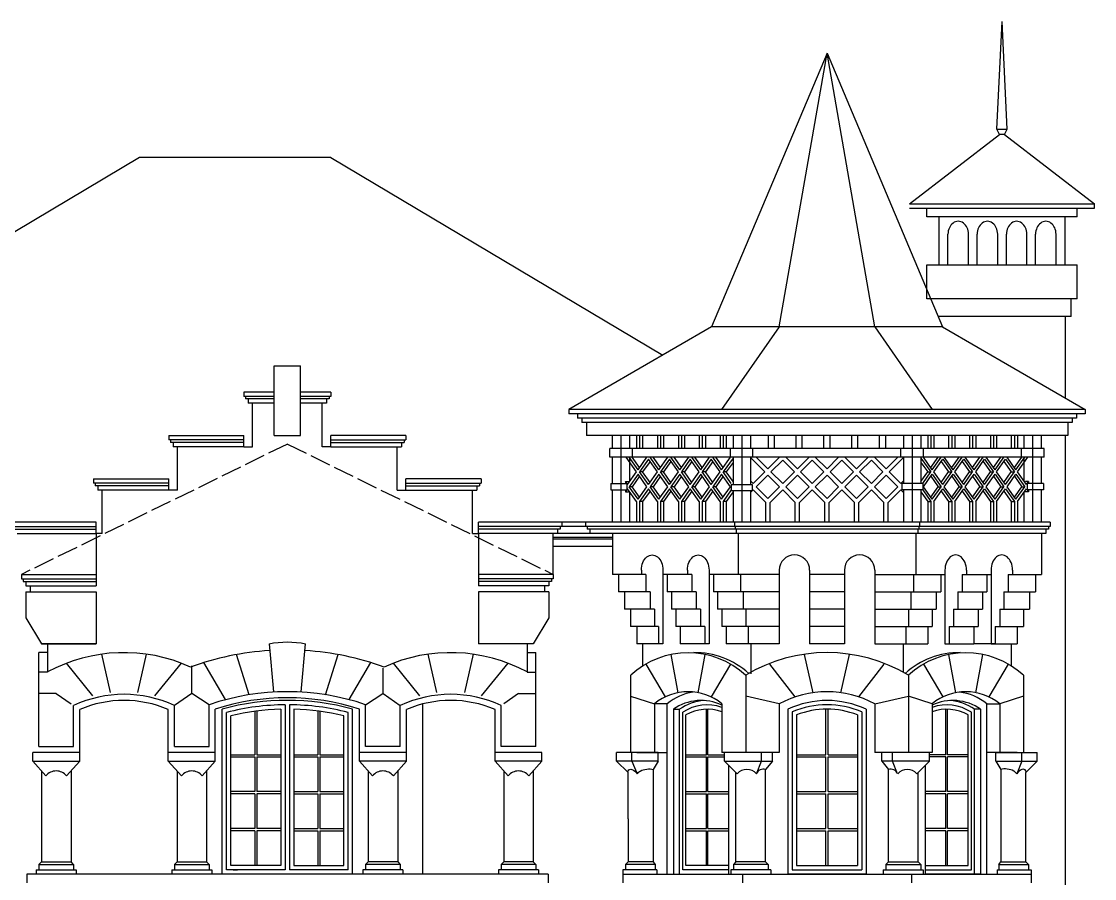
# Model space of a CAD drawing. Header units: millimetres. Extents: x -112665 to -16847, y 30630 to 100849.
# Drawn here: x -98703 to -86353, y 89178 to 99043 of the extents above; entities that cross this region are included whole.
import ezdxf

# ---------------------------------------------------------------- set-up
doc = ezdxf.new("R2010")
doc.units = ezdxf.units.MM
doc.linetypes.add('ACAD_ISO02W100', pattern=[15, 12, -3])
doc.layers.add('wall', color=5, linetype='Continuous')

msp = doc.modelspace()

# ---------------------------------------------------------------- linework, layer by layer
at = {"layer": 'wall', "color": 18, "true_color": 0x000000}
for p, q in [((-87478, 97803), (-87418, 99043)), ((-87358, 97803), (-87418, 99043)), ((-89432, 98678), (-90760, 95528)), ((-89982, 95528), (-89432, 98678)), ((-88882, 95528), (-89432, 98678)), ((-89432, 98678), (-88104, 95528)), ((-88483, 96943), (-87448, 97743)), ((-87448, 97743), (-87478, 97803)), ((-87478, 97803), (-87358, 97802)), ((-87388, 97743), (-87448, 97743)), ((-87388, 97743), (-87358, 97803)), ((-87388, 97743), (-86353, 96943)), ((-97343, 97478), (-104403, 93278)), ((-95143, 97478), (-97343, 97478)), ((-95143, 97478), (-91320, 95203)), ((-88483, 96943), (-86353, 96943)), ((-88483, 96893), (-86353, 96893)), ((-88283, 96793), (-88283, 96893)), ((-86553, 96793), (-86553, 96893)), ((-86353, 96893), (-86353, 96943)), ((-86553, 96793), (-88283, 96793)), ((-88143, 96243), (-88143, 96793)), ((-86693, 96243), (-86693, 96793)), ((-88040, 96243), (-88040, 96593)), ((-87804, 96243), (-87804, 96593)), ((-87704, 96243), (-87704, 96593)), ((-87468, 96243), (-87468, 96593)), ((-87368, 96243), (-87368, 96593)), ((-87132, 96243), (-87132, 96593)), ((-87032, 96243), (-87032, 96593)), ((-86796, 96243), (-86796, 96593)), ((-88283, 96243), (-86553, 96243)), ((-88283, 95849), (-88283, 96243)), ((-88143, 96243), (-86693, 96243)), ((-87468, 96243), (-87368, 96243)), ((-86553, 95849), (-86553, 96243)), ((-86553, 95849), (-88283, 95849)), ((-86623, 95649), (-86623, 95849)), ((-86623, 95649), (-88156, 95649)), ((-86693, 95649), (-86693, 94711)), ((-90760, 95528), (-92402, 94578)), ((-88104, 95528), (-90760, 95528)), ((-89982, 95528), (-90645, 94578)), ((-88882, 95528), (-88220, 94578)), ((-88104, 95528), (-86462, 94578)), ((-95793, 94778), (-96143, 94778)), ((-96143, 94778), (-96143, 94728)), ((-95793, 94728), (-96143, 94728)), ((-96123, 94728), (-96123, 94698)), ((-95143, 94778), (-95493, 94778)), ((-95143, 94728), (-95493, 94728)), ((-95163, 94728), (-95163, 94698)), ((-95143, 94778), (-95143, 94728)), ((-95793, 94698), (-96123, 94698)), ((-96093, 94698), (-96093, 94648)), ((-95793, 94648), (-96093, 94648)), ((-95163, 94698), (-95493, 94698)), ((-95193, 94648), (-95493, 94648)), ((-95193, 94698), (-95193, 94648)), ((-86462, 94578), (-92402, 94578)), ((-92402, 94578), (-92402, 94528)), ((-86462, 94528), (-92402, 94528)), ((-92302, 94528), (-92302, 94478)), ((-86562, 94478), (-92302, 94478)), ((-92252, 94478), (-92252, 94428)), ((-86612, 94478), (-86612, 94428)), ((-86562, 94528), (-86562, 94478)), ((-86462, 94578), (-86462, 94528)), ((-86612, 94428), (-92252, 94428)), ((-92202, 94428), (-92202, 94278)), ((-86662, 94428), (-86662, 94278)), ((-97008, 94278), (-97008, 94228)), ((-97008, 94278), (-96143, 94278)), ((-94278, 94278), (-95143, 94278)), ((-94278, 94278), (-94278, 94228)), ((-86662, 94278), (-92202, 94278)), ((-91902, 94128), (-91902, 94278)), ((-91802, 93278), (-91802, 94278)), ((-91702, 94128), (-91702, 94278)), ((-91624, 94278), (-91624, 94128)), ((-91589, 94278), (-91589, 94128)), ((-91554, 94278), (-91554, 94128)), ((-91384, 94278), (-91384, 94128)), ((-91348, 94278), (-91348, 94128)), ((-91313, 94278), (-91313, 94128)), ((-91143, 94278), (-91143, 94128)), ((-91108, 94278), (-91108, 94128)), ((-91073, 94278), (-91073, 94128)), ((-90903, 94278), (-90903, 94128)), ((-90868, 94278), (-90868, 94128)), ((-90832, 94278), (-90832, 94128)), ((-90663, 94278), (-90663, 94128)), ((-90627, 94278), (-90627, 94128)), ((-90592, 94278), (-90592, 94128)), ((-90514, 94278), (-90514, 94128)), ((-90414, 94278), (-90414, 93278)), ((-90314, 94278), (-90314, 94128)), ((-90107, 94128), (-90107, 94278)), ((-90037, 94128), (-90037, 94278)), ((-89787, 94128), (-89787, 94278)), ((-89717, 94128), (-89717, 94278)), ((-89467, 94128), (-89467, 94278)), ((-89397, 94128), (-89397, 94278)), ((-89147, 94128), (-89147, 94278)), ((-89077, 94128), (-89077, 94278)), ((-88827, 94128), (-88827, 94278)), ((-88757, 94128), (-88757, 94278)), ((-88551, 94278), (-88551, 94128)), ((-88451, 94278), (-88451, 93278)), ((-88351, 94278), (-88351, 94128)), ((-88273, 94278), (-88273, 94128)), ((-88237, 94278), (-88237, 94128)), ((-88202, 94278), (-88202, 94128)), ((-88032, 94278), (-88032, 94128)), ((-87997, 94278), (-87997, 94128)), ((-87962, 94278), (-87962, 94128)), ((-87792, 94278), (-87792, 94128)), ((-87756, 94278), (-87756, 94128)), ((-87721, 94278), (-87721, 94128)), ((-87551, 94278), (-87551, 94128)), ((-87516, 94278), (-87516, 94128)), ((-87481, 94278), (-87481, 94128)), ((-87311, 94278), (-87311, 94128)), ((-87276, 94278), (-87276, 94128)), ((-87240, 94278), (-87240, 94128)), ((-87162, 94128), (-87162, 94278)), ((-87062, 93278), (-87062, 94278)), ((-86962, 94128), (-86962, 94278)), ((-86693, 94278), (-86693, 83878)), ((-96143, 94228), (-97008, 94228)), ((-96988, 94228), (-96988, 94198)), ((-96143, 94198), (-96988, 94198)), ((-96958, 94198), (-96958, 94148)), ((-96143, 94148), (-96958, 94148)), ((-95143, 94228), (-94278, 94228)), ((-95143, 94198), (-94298, 94198)), ((-95143, 94148), (-94328, 94148)), ((-94328, 94198), (-94328, 94148)), ((-94298, 94228), (-94298, 94198)), ((-86932, 94128), (-91932, 94128)), ((-91932, 94028), (-91932, 94128)), ((-91672, 94028), (-91672, 94128)), ((-90544, 94028), (-90544, 94128)), ((-90284, 94028), (-90284, 94128)), ((-88581, 94028), (-88581, 94128)), ((-88321, 94028), (-88321, 94128)), ((-87192, 94028), (-87192, 94128)), ((-86932, 94028), (-86932, 94128)), ((-86932, 94028), (-91932, 94028)), ((-91902, 93723), (-91902, 94028)), ((-91624, 93858), (-91744, 94028)), ((-91607, 93883), (-91709, 94028)), ((-91702, 93747), (-91702, 94028)), ((-91589, 93908), (-91674, 94028)), ((-91607, 93883), (-91504, 94028)), ((-91486, 94003), (-91589, 93858)), ((-91384, 93858), (-91486, 94003)), ((-91366, 93883), (-91469, 94028)), ((-91348, 93908), (-91433, 94028)), ((-91366, 93883), (-91264, 94028)), ((-91246, 94003), (-91348, 93858)), ((-91143, 93858), (-91246, 94003)), ((-91126, 93883), (-91228, 94028)), ((-91108, 93908), (-91193, 94028)), ((-91126, 93883), (-91023, 94028)), ((-91006, 94003), (-91108, 93858)), ((-90903, 93858), (-91006, 94003)), ((-90885, 93883), (-90988, 94028)), ((-90868, 93908), (-90953, 94028)), ((-90885, 93883), (-90783, 94028)), ((-90765, 94003), (-90868, 93858)), ((-90663, 93858), (-90765, 94003)), ((-90645, 93883), (-90747, 94028)), ((-90627, 93908), (-90712, 94028)), ((-90645, 93883), (-90542, 94028)), ((-90514, 94018), (-90627, 93858)), ((-90514, 94028), (-90514, 93713)), ((-90314, 94028), (-90314, 93713)), ((-90148, 93858), (-90314, 94024)), ((-90112, 93893), (-90247, 94028)), ((-89978, 94028), (-90112, 93893)), ((-89942, 93992), (-90077, 93858)), ((-89942, 93992), (-89808, 93858)), ((-89907, 94028), (-89772, 93893)), ((-89772, 93893), (-89638, 94028)), ((-89737, 93858), (-89602, 93992)), ((-89468, 93858), (-89602, 93992)), ((-89432, 93893), (-89567, 94028)), ((-89298, 94028), (-89432, 93893)), ((-89262, 93992), (-89397, 93858)), ((-89262, 93992), (-89128, 93858)), ((-89227, 94028), (-89092, 93893)), ((-89092, 93893), (-88958, 94028)), ((-89057, 93858), (-88922, 93992)), ((-88922, 93992), (-88788, 93858)), ((-88887, 94028), (-88752, 93893)), ((-88618, 94028), (-88752, 93893)), ((-88551, 94024), (-88717, 93858)), ((-88551, 94028), (-88551, 93723)), ((-88351, 94028), (-88351, 93723)), ((-88351, 94018), (-88237, 93858)), ((-88220, 93883), (-88322, 94028)), ((-88237, 93908), (-88152, 94028)), ((-88220, 93883), (-88117, 94028)), ((-88202, 93858), (-88099, 94003)), ((-88099, 94003), (-87997, 93858)), ((-87979, 93883), (-88082, 94028)), ((-87997, 93908), (-87912, 94028)), ((-87979, 93883), (-87877, 94028)), ((-87962, 93858), (-87859, 94003)), ((-87859, 94003), (-87756, 93858)), ((-87739, 93883), (-87841, 94028)), ((-87756, 93908), (-87672, 94028)), ((-87739, 93883), (-87636, 94028)), ((-87721, 93858), (-87619, 94003)), ((-87619, 94003), (-87516, 93858)), ((-87498, 93883), (-87601, 94028)), ((-87516, 93908), (-87431, 94028)), ((-87498, 93883), (-87396, 94028)), ((-87481, 93858), (-87378, 94003)), ((-87378, 94003), (-87276, 93858)), ((-87258, 93883), (-87360, 94028)), ((-87276, 93908), (-87191, 94028)), ((-87258, 93883), (-87155, 94028)), ((-87240, 93858), (-87120, 94028)), ((-87162, 93747), (-87162, 94028)), ((-86962, 93723), (-86962, 94028)), ((-91469, 93978), (-91554, 93858)), ((-91228, 93978), (-91313, 93858)), ((-90988, 93978), (-91073, 93858)), ((-90747, 93978), (-90832, 93858)), ((-90514, 93968), (-90592, 93858)), ((-88351, 93968), (-88273, 93858)), ((-88117, 93978), (-88032, 93858)), ((-87877, 93978), (-87792, 93858)), ((-87636, 93978), (-87551, 93858)), ((-87396, 93978), (-87311, 93858)), ((-97873, 93778), (-97008, 93778)), ((-97873, 93778), (-97873, 93728)), ((-93413, 93778), (-94278, 93778)), ((-93413, 93778), (-93413, 93728)), ((-91727, 93713), (-91751, 93747)), ((-91751, 93747), (-91751, 93723)), ((-91751, 93747), (-91716, 93747)), ((-91727, 93713), (-91624, 93858)), ((-91709, 93738), (-91716, 93747)), ((-91607, 93833), (-91709, 93688)), ((-91589, 93808), (-91674, 93688)), ((-91504, 93688), (-91607, 93833)), ((-91486, 93713), (-91589, 93858)), ((-91554, 93858), (-91589, 93858)), ((-91469, 93738), (-91554, 93858)), ((-91486, 93713), (-91384, 93858)), ((-91366, 93833), (-91469, 93688)), ((-91348, 93808), (-91433, 93688)), ((-91264, 93688), (-91366, 93833)), ((-91246, 93713), (-91348, 93858)), ((-91313, 93858), (-91348, 93858)), ((-91228, 93738), (-91313, 93858)), ((-91246, 93713), (-91143, 93858)), ((-91126, 93833), (-91228, 93688)), ((-91108, 93808), (-91193, 93688)), ((-91023, 93688), (-91126, 93833)), ((-91073, 93858), (-91108, 93858)), ((-91006, 93713), (-91108, 93858)), ((-90988, 93738), (-91073, 93858)), ((-91006, 93713), (-90903, 93858)), ((-90885, 93833), (-90988, 93688)), ((-90868, 93808), (-90953, 93688)), ((-90783, 93688), (-90885, 93833)), ((-90765, 93713), (-90868, 93858)), ((-90832, 93858), (-90868, 93858)), ((-90747, 93738), (-90832, 93858)), ((-90765, 93713), (-90663, 93858)), ((-90645, 93833), (-90747, 93688)), ((-90627, 93808), (-90712, 93688)), ((-90542, 93688), (-90645, 93833)), ((-90592, 93858), (-90627, 93858)), ((-90534, 93726), (-90627, 93858)), ((-90514, 93747), (-90592, 93858)), ((-90314, 93755), (-90282, 93723)), ((-90148, 93858), (-90282, 93723)), ((-90112, 93822), (-90247, 93688)), ((-89978, 93688), (-90112, 93822)), ((-89942, 93723), (-90077, 93858)), ((-89942, 93723), (-89808, 93858)), ((-89907, 93688), (-89772, 93822)), ((-89772, 93822), (-89638, 93688)), ((-89737, 93858), (-89602, 93723)), ((-89468, 93858), (-89602, 93723)), ((-89432, 93822), (-89567, 93688)), ((-89298, 93688), (-89432, 93822)), ((-89262, 93723), (-89397, 93858)), ((-89262, 93723), (-89128, 93858)), ((-89227, 93688), (-89092, 93822)), ((-89092, 93822), (-88958, 93688)), ((-89057, 93858), (-88922, 93723)), ((-88788, 93858), (-88922, 93723)), ((-88752, 93822), (-88887, 93688)), ((-88752, 93822), (-88618, 93688)), ((-88717, 93858), (-88582, 93723)), ((-88551, 93755), (-88582, 93723)), ((-88351, 93747), (-88273, 93858)), ((-88331, 93726), (-88237, 93858)), ((-88322, 93688), (-88220, 93833)), ((-88273, 93858), (-88237, 93858)), ((-88237, 93808), (-88152, 93688)), ((-88220, 93833), (-88117, 93688)), ((-88099, 93713), (-88202, 93858)), ((-88117, 93738), (-88032, 93858)), ((-88099, 93713), (-87997, 93858)), ((-88082, 93688), (-87979, 93833)), ((-88032, 93858), (-87997, 93858)), ((-87997, 93808), (-87912, 93688)), ((-87979, 93833), (-87877, 93688)), ((-87859, 93713), (-87962, 93858)), ((-87877, 93738), (-87792, 93858)), ((-87859, 93713), (-87756, 93858)), ((-87841, 93688), (-87739, 93833)), ((-87792, 93858), (-87756, 93858)), ((-87756, 93808), (-87672, 93688)), ((-87739, 93833), (-87636, 93688)), ((-87619, 93713), (-87721, 93858)), ((-87636, 93738), (-87551, 93858)), ((-87619, 93713), (-87516, 93858)), ((-87601, 93688), (-87498, 93833)), ((-87551, 93858), (-87516, 93858)), ((-87516, 93808), (-87431, 93688)), ((-87498, 93833), (-87396, 93688)), ((-87378, 93713), (-87481, 93858)), ((-87396, 93738), (-87311, 93858)), ((-87378, 93713), (-87276, 93858)), ((-87360, 93688), (-87258, 93833)), ((-87311, 93858), (-87276, 93858)), ((-87276, 93808), (-87191, 93688)), ((-87258, 93833), (-87155, 93688)), ((-87138, 93713), (-87240, 93858)), ((-87155, 93738), (-87148, 93747)), ((-87113, 93747), (-87148, 93747)), ((-87138, 93713), (-87113, 93747)), ((-87113, 93747), (-87113, 93723)), ((-97008, 93728), (-97873, 93728)), ((-97853, 93728), (-97853, 93698)), ((-97008, 93698), (-97853, 93698)), ((-97823, 93698), (-97823, 93648)), ((-96908, 93648), (-97823, 93648)), ((-94378, 93648), (-93463, 93648)), ((-94278, 93728), (-93413, 93728)), ((-94278, 93698), (-93433, 93698)), ((-93463, 93698), (-93463, 93648)), ((-93433, 93728), (-93433, 93698)), ((-91922, 93723), (-91922, 93653)), ((-91922, 93723), (-91737, 93723)), ((-91922, 93653), (-91737, 93653)), ((-91902, 93278), (-91902, 93653)), ((-91727, 93663), (-91751, 93628)), ((-91751, 93653), (-91751, 93628)), ((-91751, 93628), (-91716, 93628)), ((-91737, 93723), (-91737, 93653)), ((-91624, 93518), (-91727, 93663)), ((-91709, 93638), (-91716, 93628)), ((-91607, 93543), (-91709, 93688)), ((-91674, 93688), (-91709, 93688)), ((-91702, 93278), (-91702, 93628)), ((-91589, 93568), (-91674, 93688)), ((-91607, 93543), (-91504, 93688)), ((-91486, 93663), (-91589, 93518)), ((-91469, 93638), (-91554, 93518)), ((-91384, 93518), (-91486, 93663)), ((-91366, 93543), (-91469, 93688)), ((-91433, 93688), (-91469, 93688)), ((-91348, 93568), (-91433, 93688)), ((-91366, 93543), (-91264, 93688)), ((-91246, 93663), (-91348, 93518)), ((-91228, 93638), (-91313, 93518)), ((-91143, 93518), (-91246, 93663)), ((-91193, 93688), (-91228, 93688)), ((-91126, 93543), (-91228, 93688)), ((-91108, 93568), (-91193, 93688)), ((-91126, 93543), (-91023, 93688)), ((-91006, 93663), (-91108, 93518)), ((-90988, 93638), (-91073, 93518)), ((-90903, 93518), (-91006, 93663)), ((-90953, 93688), (-90988, 93688)), ((-90885, 93543), (-90988, 93688)), ((-90868, 93568), (-90953, 93688)), ((-90885, 93543), (-90783, 93688)), ((-90765, 93663), (-90868, 93518)), ((-90747, 93638), (-90832, 93518)), ((-90663, 93518), (-90765, 93663)), ((-90712, 93688), (-90747, 93688)), ((-90645, 93543), (-90747, 93688)), ((-90627, 93568), (-90712, 93688)), ((-90645, 93543), (-90542, 93688)), ((-90534, 93650), (-90627, 93518)), ((-90514, 93628), (-90592, 93518)), ((-90534, 93713), (-90534, 93643)), ((-90534, 93713), (-90294, 93713)), ((-90534, 93643), (-90294, 93643)), ((-90514, 93643), (-90514, 93278)), ((-90282, 93652), (-90314, 93621)), ((-90314, 93643), (-90314, 93278)), ((-90294, 93713), (-90294, 93643)), ((-90282, 93652), (-90137, 93507)), ((-90247, 93688), (-90112, 93553)), ((-90112, 93553), (-89978, 93688)), ((-90087, 93507), (-89942, 93652)), ((-89797, 93507), (-89942, 93652)), ((-89772, 93553), (-89907, 93688)), ((-89638, 93688), (-89772, 93553)), ((-89602, 93652), (-89747, 93507)), ((-89602, 93652), (-89457, 93507)), ((-89567, 93688), (-89432, 93553)), ((-89432, 93553), (-89298, 93688)), ((-89407, 93507), (-89262, 93652)), ((-89117, 93507), (-89262, 93652)), ((-89092, 93553), (-89227, 93688)), ((-88958, 93688), (-89092, 93553)), ((-88922, 93652), (-89067, 93507)), ((-88922, 93652), (-88777, 93507)), ((-88887, 93688), (-88752, 93553)), ((-88618, 93688), (-88752, 93553)), ((-88582, 93652), (-88727, 93507)), ((-88582, 93652), (-88551, 93621)), ((-88331, 93723), (-88571, 93723)), ((-88571, 93723), (-88571, 93653)), ((-88331, 93653), (-88571, 93653)), ((-88551, 93653), (-88551, 93278)), ((-88351, 93653), (-88351, 93278)), ((-88351, 93628), (-88273, 93518)), ((-88331, 93723), (-88331, 93653)), ((-88331, 93650), (-88237, 93518)), ((-88220, 93543), (-88322, 93688)), ((-88237, 93568), (-88152, 93688)), ((-88220, 93543), (-88117, 93688)), ((-88202, 93518), (-88099, 93663)), ((-88152, 93688), (-88117, 93688)), ((-88117, 93638), (-88032, 93518)), ((-88099, 93663), (-87997, 93518)), ((-87979, 93543), (-88082, 93688)), ((-87997, 93568), (-87912, 93688)), ((-87979, 93543), (-87877, 93688)), ((-87962, 93518), (-87859, 93663)), ((-87912, 93688), (-87877, 93688)), ((-87877, 93638), (-87792, 93518)), ((-87859, 93663), (-87756, 93518)), ((-87739, 93543), (-87841, 93688)), ((-87756, 93568), (-87672, 93688)), ((-87739, 93543), (-87636, 93688)), ((-87721, 93518), (-87619, 93663)), ((-87672, 93688), (-87636, 93688)), ((-87636, 93638), (-87551, 93518)), ((-87619, 93663), (-87516, 93518)), ((-87498, 93543), (-87601, 93688)), ((-87516, 93568), (-87431, 93688)), ((-87498, 93543), (-87396, 93688)), ((-87481, 93518), (-87378, 93663)), ((-87431, 93688), (-87396, 93688)), ((-87396, 93638), (-87311, 93518)), ((-87378, 93663), (-87276, 93518)), ((-87258, 93543), (-87360, 93688)), ((-87276, 93568), (-87191, 93688)), ((-87258, 93543), (-87155, 93688)), ((-87240, 93518), (-87138, 93663)), ((-87191, 93688), (-87155, 93688)), ((-87162, 93278), (-87162, 93628)), ((-87155, 93638), (-87148, 93628)), ((-87113, 93628), (-87148, 93628)), ((-87138, 93663), (-87113, 93628)), ((-87128, 93723), (-87128, 93653)), ((-86942, 93723), (-87128, 93723)), ((-86942, 93653), (-87128, 93653)), ((-87113, 93653), (-87113, 93628)), ((-86962, 93278), (-86962, 93653)), ((-86942, 93723), (-86942, 93653)), ((-91624, 93518), (-91624, 93278)), ((-91589, 93518), (-91589, 93278)), ((-91554, 93518), (-91589, 93518)), ((-91554, 93518), (-91554, 93278)), ((-91384, 93518), (-91384, 93278)), ((-91348, 93518), (-91348, 93278)), ((-91313, 93518), (-91348, 93518)), ((-91313, 93518), (-91313, 93278)), ((-91143, 93518), (-91143, 93278)), ((-91073, 93518), (-91108, 93518)), ((-91108, 93518), (-91108, 93278)), ((-91073, 93518), (-91073, 93278)), ((-90903, 93518), (-90903, 93278)), ((-90832, 93518), (-90868, 93518)), ((-90868, 93518), (-90868, 93278)), ((-90832, 93518), (-90832, 93278)), ((-90663, 93518), (-90663, 93278)), ((-90592, 93518), (-90627, 93518)), ((-90627, 93518), (-90627, 93278)), ((-90592, 93518), (-90592, 93278)), ((-90137, 93278), (-90137, 93507)), ((-90087, 93278), (-90087, 93507)), ((-89797, 93278), (-89797, 93507)), ((-89747, 93278), (-89747, 93507)), ((-89457, 93278), (-89457, 93507)), ((-89407, 93278), (-89407, 93507)), ((-89117, 93278), (-89117, 93507)), ((-89067, 93278), (-89067, 93507)), ((-88777, 93278), (-88777, 93507)), ((-88727, 93278), (-88727, 93507)), ((-88273, 93518), (-88273, 93278)), ((-88273, 93518), (-88237, 93518)), ((-88237, 93518), (-88237, 93278)), ((-88202, 93518), (-88202, 93278)), ((-88032, 93518), (-88032, 93278)), ((-88032, 93518), (-87997, 93518)), ((-87997, 93518), (-87997, 93278)), ((-87962, 93518), (-87962, 93278)), ((-87792, 93518), (-87792, 93278)), ((-87792, 93518), (-87756, 93518)), ((-87756, 93518), (-87756, 93278)), ((-87721, 93518), (-87721, 93278)), ((-87551, 93518), (-87516, 93518)), ((-87551, 93518), (-87551, 93278)), ((-87516, 93518), (-87516, 93278)), ((-87481, 93518), (-87481, 93278)), ((-87311, 93518), (-87276, 93518)), ((-87311, 93518), (-87311, 93278)), ((-87276, 93518), (-87276, 93278)), ((-87240, 93518), (-87240, 93278)), ((-97843, 93278), (-104403, 93278)), ((-86862, 93278), (-93443, 93278)), ((-92483, 93278), (-92483, 93228)), ((-92213, 93278), (-92213, 93228)), ((-90497, 93278), (-90497, 93228)), ((-88368, 93278), (-88368, 93228)), ((-86862, 93278), (-86862, 93228)), ((-98803, 93228), (-97843, 93228)), ((-98783, 93198), (-97843, 93198)), ((-98753, 93148), (-97843, 93148)), ((-86862, 93228), (-93443, 93228)), ((-92503, 93198), (-93443, 93198)), ((-86912, 93148), (-93443, 93148)), ((-92583, 92678), (-92583, 93148)), ((-92533, 93198), (-92533, 93148)), ((-92503, 93228), (-92503, 93198)), ((-92193, 93228), (-92193, 93198)), ((-86882, 93198), (-92193, 93198)), ((-92163, 93198), (-92163, 93148)), ((-91902, 93148), (-91902, 92678)), ((-90488, 93228), (-90488, 93198)), ((-90476, 93198), (-90476, 93148)), ((-90455, 93148), (-90455, 92678)), ((-88409, 93148), (-88409, 92678)), ((-88388, 93198), (-88388, 93148)), ((-88376, 93228), (-88376, 93198)), ((-86962, 93148), (-86962, 92678)), ((-86912, 93198), (-86912, 93148)), ((-86882, 93228), (-86882, 93198)), ((-92583, 93108), (-91902, 93108)), ((-92583, 93088), (-91902, 93088)), ((-91902, 92998), (-92583, 92998)), ((-98703, 92678), (-98703, 92628)), ((-98683, 92628), (-98683, 92598)), ((-92583, 92678), (-93443, 92678)), ((-92583, 92628), (-93443, 92628)), ((-92603, 92628), (-92603, 92598)), ((-92583, 92678), (-92583, 92628)), ((-91518, 92678), (-91902, 92678)), ((-91832, 92678), (-91832, 92478)), ((-91568, 92728), (-91568, 92678)), ((-91568, 92728), (-91568, 92678)), ((-91518, 92678), (-91518, 92478)), ((-91320, 92728), (-91320, 92678)), ((-90988, 92678), (-91320, 92678)), ((-91320, 92678), (-91320, 91878)), ((-91271, 92678), (-91271, 92478)), ((-91037, 92728), (-91037, 92678)), ((-90988, 92678), (-90988, 92478)), ((-90790, 92728), (-90790, 92678)), ((-89982, 92678), (-90790, 92678)), ((-90790, 92678), (-90790, 91878)), ((-90740, 92678), (-90740, 92478)), ((-90426, 92678), (-90426, 92478)), ((-89982, 92728), (-89982, 91878)), ((-89632, 92728), (-89632, 91878)), ((-89232, 92678), (-89632, 92678)), ((-89232, 92728), (-89232, 91878)), ((-88882, 92728), (-88882, 91878)), ((-88882, 92678), (-88075, 92678)), ((-88438, 92678), (-88438, 92478)), ((-88124, 92678), (-88124, 92478)), ((-88075, 92728), (-88075, 92678)), ((-88075, 92678), (-88075, 91878)), ((-87877, 92678), (-87544, 92678)), ((-87877, 92678), (-87877, 92478)), ((-87827, 92728), (-87827, 92678)), ((-87594, 92678), (-87594, 92478)), ((-87544, 92728), (-87544, 92678)), ((-87544, 92678), (-87544, 91878)), ((-87346, 92678), (-87346, 92478)), ((-87346, 92678), (-86962, 92678)), ((-87297, 92728), (-87297, 92678)), ((-87032, 92678), (-87032, 92478)), ((-98653, 92598), (-98653, 92548)), ((-92603, 92598), (-93443, 92598)), ((-92633, 92548), (-93443, 92548)), ((-92683, 92548), (-92683, 92478)), ((-92633, 92598), (-92633, 92548)), ((-92633, 92478), (-93443, 92478)), ((-92633, 92478), (-92633, 92178)), ((-91469, 92478), (-91832, 92478)), ((-91762, 92478), (-91762, 92278)), ((-91469, 92478), (-91469, 92278)), ((-90938, 92478), (-91271, 92478)), ((-91221, 92478), (-91221, 92278)), ((-90938, 92478), (-90938, 92278)), ((-89982, 92478), (-90740, 92478)), ((-90691, 92478), (-90691, 92278)), ((-90397, 92478), (-90397, 92278)), ((-89232, 92478), (-89632, 92478)), ((-88882, 92478), (-88124, 92478)), ((-88467, 92478), (-88467, 92278)), ((-88174, 92478), (-88174, 92278)), ((-87926, 92478), (-87594, 92478)), ((-87926, 92478), (-87926, 92278)), ((-87643, 92478), (-87643, 92278)), ((-87396, 92478), (-87032, 92478)), ((-87396, 92478), (-87396, 92278)), ((-87102, 92478), (-87102, 92278)), ((-91419, 92278), (-91762, 92278)), ((-91692, 92278), (-91692, 92078)), ((-91419, 92278), (-91419, 92078)), ((-90889, 92278), (-91221, 92278)), ((-91172, 92278), (-91172, 92078)), ((-90889, 92278), (-90889, 92078)), ((-89982, 92278), (-90691, 92278)), ((-90641, 92278), (-90641, 92078)), ((-90368, 92278), (-90368, 92078)), ((-89232, 92278), (-89632, 92278)), ((-88882, 92278), (-88174, 92278)), ((-88496, 92278), (-88496, 92078)), ((-88223, 92278), (-88223, 92078)), ((-87976, 92278), (-87643, 92278)), ((-87976, 92278), (-87976, 92078)), ((-87693, 92278), (-87693, 92078)), ((-87445, 92278), (-87102, 92278)), ((-87445, 92278), (-87445, 92078)), ((-87172, 92278), (-87172, 92078)), ((-92633, 92178), (-92813, 91878)), ((-91370, 92078), (-91692, 92078)), ((-91622, 92078), (-91622, 91878)), ((-91370, 92078), (-91370, 91878)), ((-90839, 92078), (-91172, 92078)), ((-91122, 92078), (-91122, 91878)), ((-90839, 92078), (-90839, 91878)), ((-89982, 92078), (-90641, 92078)), ((-90592, 92078), (-90592, 91878)), ((-90339, 92078), (-90339, 91878)), ((-89232, 92078), (-89632, 92078)), ((-88882, 92078), (-88223, 92078)), ((-88525, 92078), (-88525, 91878)), ((-88273, 92078), (-88273, 91878)), ((-88025, 92078), (-87693, 92078)), ((-88025, 92078), (-88025, 91878)), ((-87742, 92078), (-87742, 91878)), ((-87495, 92078), (-87172, 92078)), ((-87495, 92078), (-87495, 91878)), ((-87242, 92078), (-87242, 91878)), ((-95853, 91878), (-95803, 91328)), ((-95483, 91328), (-95433, 91878)), ((-92813, 91878), (-93443, 91878)), ((-92883, 91778), (-92783, 91778)), ((-92783, 90698), (-92783, 91778)), ((-91320, 91878), (-91622, 91878)), ((-91552, 91626), (-91552, 91878)), ((-90790, 91878), (-91122, 91878)), ((-89982, 91878), (-90592, 91878)), ((-90310, 91878), (-90310, 91535)), ((-89232, 91878), (-89632, 91878)), ((-88882, 91878), (-88273, 91878)), ((-88554, 91878), (-88554, 91551)), ((-88075, 91878), (-87742, 91878)), ((-87495, 91878), (-87742, 91878)), ((-87544, 91878), (-87242, 91878)), ((-87312, 91878), (-87312, 91626)), ((-97363, 91318), (-97263, 91759)), ((-97167, 91281), (-96863, 91656)), ((-96356, 91239), (-96603, 91663)), ((-96081, 91294), (-96229, 91755)), ((-95205, 91294), (-95057, 91755)), ((-94931, 91239), (-94683, 91663)), ((-91146, 91316), (-91226, 91758)), ((-90914, 91316), (-90835, 91758)), ((-89592, 91316), (-89692, 91758)), ((-89272, 91316), (-89172, 91758)), ((-87950, 91316), (-88030, 91758)), ((-87718, 91316), (-87639, 91758)), ((-89982, 91189), (-89982, 90628)), ((-88882, 91189), (-88882, 90628)), ((-91200, 91128), (-91200, 89228)), ((-89882, 91128), (-89882, 89228)), ((-89832, 91095), (-89832, 89278)), ((-89782, 91062), (-89782, 89328)), ((-89082, 91062), (-89082, 89328)), ((-89032, 91095), (-89032, 89278)), ((-88982, 91128), (-88982, 89228)), ((-87665, 91128), (-87665, 89228)), ((-91622, 90628), (-91271, 90628)), ((-89982, 90628), (-90641, 90628)), ((-90611, 90528), (-90061, 90528)), ((-88223, 90628), (-88882, 90628)), ((-88254, 90528), (-88803, 90528)), ((-87242, 90628), (-87594, 90628)), ((-90564, 90480), (-90564, 89228)), ((-88301, 90480), (-88301, 89228)), ((-91410, 89338), (-91752, 89338)), ((-91432, 89368), (-91722, 89368)), ((-90110, 89338), (-90510, 89338)), ((-90140, 89368), (-90480, 89368)), ((-89782, 89328), (-89082, 89328)), ((-88754, 89338), (-88354, 89338)), ((-88724, 89368), (-88384, 89368)), ((-87454, 89338), (-87112, 89338)), ((-87433, 89368), (-87142, 89368)), ((-91389, 89278), (-91782, 89278)), ((-91782, 89228), (-91782, 89128)), ((-91782, 89228), (-87082, 89228)), ((-91200, 89228), (-90564, 89228)), ((-90080, 89278), (-90540, 89278)), ((-90540, 89278), (-90540, 89228)), ((-90406, 89228), (-90406, 89128)), ((-90080, 89278), (-90080, 89228)), ((-88982, 89228), (-89882, 89228)), ((-89832, 89278), (-89032, 89278)), ((-88784, 89278), (-88784, 89228)), ((-88784, 89278), (-88324, 89278)), ((-88459, 89228), (-88459, 89128)), ((-88324, 89278), (-88324, 89228)), ((-87665, 89228), (-88301, 89228)), ((-87475, 89278), (-87082, 89278)), ((-87082, 89228), (-87082, 89128))]:
    msp.add_line(p, q, dxfattribs=at)
at = {"layer": 'wall', "color": 18, "ltscale": 2, "true_color": 0x000000}
for p, q in [((-95793, 95078), (-95493, 95078)), ((-95793, 94278), (-95793, 95078)), ((-95493, 94278), (-95493, 95078)), ((-96043, 94148), (-96043, 94648)), ((-95243, 94148), (-95243, 94648)), ((-96143, 94148), (-96143, 94278)), ((-95793, 94278), (-95493, 94278)), ((-95143, 94148), (-95143, 94278)), ((-96908, 93648), (-96908, 94148)), ((-96143, 94148), (-96043, 94148)), ((-95143, 94148), (-95243, 94148)), ((-94378, 93648), (-94378, 94148)), ((-97008, 93648), (-97008, 93778)), ((-94278, 93648), (-94278, 93778)), ((-97773, 93148), (-97773, 93648)), ((-93513, 93148), (-93513, 93648)), ((-97843, 93148), (-97843, 93278)), ((-93443, 93148), (-93443, 93278)), ((-97773, 93148), (-97843, 93148)), ((-97843, 93148), (-97843, 92548)), ((-93513, 93148), (-93443, 93148)), ((-93443, 93148), (-93443, 92548)), ((-98703, 92678), (-97843, 92678)), ((-98703, 92628), (-97843, 92628)), ((-98683, 92598), (-97843, 92598)), ((-98653, 92548), (-97843, 92548)), ((-98603, 92548), (-98603, 92478)), ((-98653, 92478), (-97843, 92478)), ((-98653, 92478), (-98653, 92178)), ((-97843, 92478), (-97843, 91878)), ((-93443, 92478), (-93443, 91878)), ((-98653, 92178), (-98473, 91878)), ((-98403, 91778), (-98503, 91778)), ((-98503, 90698), (-98503, 91778)), ((-97843, 91878), (-98473, 91878)), ((-98473, 91878), (-97843, 91878)), ((-97880, 91281), (-98183, 91656)), ((-97783, 91759), (-97683, 91318)), ((-94120, 91281), (-94423, 91656)), ((-93923, 91318), (-94023, 91759)), ((-93503, 91759), (-93603, 91318)), ((-93407, 91281), (-93103, 91656)), ((-91519, 91646), (-91294, 91268)), ((-90542, 91646), (-90767, 91268)), ((-89799, 91268), (-90091, 91646)), ((-89066, 91268), (-88774, 91646)), ((-88323, 91646), (-88098, 91268)), ((-87346, 91646), (-87571, 91268)), ((-98403, 91555), (-98503, 91555)), ((-92883, 91555), (-92783, 91555)), ((-91692, 91517), (-91692, 90628)), ((-90368, 91517), (-90368, 90628)), ((-88496, 91517), (-88496, 90628)), ((-87172, 91517), (-87172, 90628)), ((-98302, 91307), (-98503, 91307)), ((-98302, 91307), (-98133, 91188)), ((-96744, 91307), (-96943, 91169)), ((-96543, 91178), (-96743, 91307)), ((-94743, 91178), (-94543, 91307)), ((-94542, 91307), (-94343, 91169)), ((-92984, 91307), (-93153, 91188)), ((-92984, 91307), (-92783, 91307)), ((-91692, 91278), (-91419, 91189)), ((-89982, 91189), (-90368, 91278)), ((-88882, 91189), (-88496, 91278)), ((-88223, 91189), (-88496, 91278)), ((-87172, 91278), (-87445, 91189)), ((-98103, 90698), (-98103, 91169)), ((-96943, 90698), (-96943, 91169)), ((-96543, 90698), (-96543, 91178)), ((-95668, 91177), (-95668, 89278)), ((-95618, 91177), (-95618, 89278)), ((-94743, 90698), (-94743, 91178)), ((-94343, 90698), (-94343, 91169)), ((-94083, 89228), (-94083, 91188)), ((-93183, 90698), (-93183, 91169)), ((-91419, 91189), (-91419, 90628)), ((-91271, 91189), (-91419, 91189)), ((-91271, 89228), (-91271, 91189)), ((-90641, 91189), (-90641, 90628)), ((-88223, 91189), (-88223, 90628)), ((-87594, 89228), (-87594, 91189)), ((-87594, 91189), (-87445, 91189)), ((-87445, 91189), (-87445, 90628)), ((-98033, 90628), (-98033, 91123)), ((-97013, 90628), (-97013, 91123)), ((-96473, 90628), (-96473, 91128)), ((-96393, 89228), (-96393, 91128)), ((-96343, 89278), (-96343, 91089)), ((-96293, 89328), (-96293, 91050)), ((-96018, 91102), (-96018, 90603)), ((-95993, 91105), (-95993, 90603)), ((-95718, 91127), (-95718, 89328)), ((-95568, 91127), (-95568, 89328)), ((-95293, 91105), (-95293, 90603)), ((-95268, 91102), (-95268, 90603)), ((-94993, 89328), (-94993, 91050)), ((-94943, 89278), (-94943, 91089)), ((-94893, 89228), (-94893, 91128)), ((-94813, 90628), (-94813, 91128)), ((-94273, 90628), (-94273, 91123)), ((-93253, 90628), (-93253, 91123)), ((-91200, 91128), (-91129, 91128)), ((-91129, 89228), (-91129, 91128)), ((-91093, 89278), (-91093, 91092)), ((-91058, 89328), (-91058, 91062)), ((-90819, 90603), (-90819, 91126)), ((-90802, 90603), (-90802, 91126)), ((-89445, 90603), (-89445, 91127)), ((-89420, 90603), (-89420, 91127)), ((-88063, 90603), (-88063, 91126)), ((-88045, 90603), (-88045, 91126)), ((-87807, 89328), (-87807, 91062)), ((-87771, 89278), (-87771, 91092)), ((-87735, 89228), (-87735, 91128)), ((-87665, 91128), (-87735, 91128)), ((-98503, 90698), (-98103, 90698)), ((-96943, 90698), (-96543, 90698)), ((-94343, 90698), (-94743, 90698)), ((-92783, 90698), (-93183, 90698)), ((-98573, 90528), (-98573, 90628)), ((-98033, 90628), (-98573, 90628)), ((-98573, 90528), (-98033, 90528)), ((-98423, 90361), (-98573, 90528)), ((-98183, 90361), (-98033, 90528)), ((-98033, 90528), (-98033, 90628)), ((-97013, 90528), (-97013, 90628)), ((-96473, 90628), (-97013, 90628)), ((-97013, 90528), (-96473, 90528)), ((-96863, 90361), (-97013, 90528)), ((-96623, 90361), (-96473, 90528)), ((-96473, 90528), (-96473, 90628)), ((-96293, 90603), (-96018, 90603)), ((-96293, 90578), (-96018, 90578)), ((-96018, 90578), (-96018, 90178)), ((-95993, 90603), (-95718, 90603)), ((-95993, 90578), (-95993, 90178)), ((-95993, 90578), (-95718, 90578)), ((-95568, 90603), (-95293, 90603)), ((-95568, 90578), (-95293, 90578)), ((-95293, 90578), (-95293, 90178)), ((-95268, 90603), (-94993, 90603)), ((-95268, 90578), (-95268, 90178)), ((-95268, 90578), (-94993, 90578)), ((-94813, 90528), (-94813, 90628)), ((-94273, 90628), (-94813, 90628)), ((-94273, 90528), (-94813, 90528)), ((-94663, 90361), (-94813, 90528)), ((-94423, 90361), (-94273, 90528)), ((-94273, 90528), (-94273, 90628)), ((-93253, 90528), (-93253, 90628)), ((-92713, 90628), (-93253, 90628)), ((-92713, 90528), (-93253, 90528)), ((-93103, 90361), (-93253, 90528)), ((-92863, 90361), (-92713, 90528)), ((-92713, 90528), (-92713, 90628)), ((-91853, 90528), (-91853, 90628)), ((-91376, 90628), (-91853, 90628)), ((-91376, 90528), (-91853, 90528)), ((-91853, 90528), (-91722, 90397)), ((-91677, 90528), (-91677, 90628)), ((-91677, 90528), (-91617, 90384)), ((-91376, 90528), (-91432, 90434)), ((-91376, 90528), (-91376, 90628)), ((-91058, 90603), (-90819, 90603)), ((-91058, 90578), (-90819, 90578)), ((-90819, 90178), (-90819, 90578)), ((-90802, 90603), (-90611, 90603)), ((-90802, 90178), (-90802, 90578)), ((-90802, 90578), (-90611, 90578)), ((-90611, 90528), (-90611, 90628)), ((-90467, 90384), (-90611, 90528)), ((-90245, 90384), (-90186, 90528)), ((-90186, 90528), (-90186, 90628)), ((-90186, 90528), (-90061, 90528)), ((-90061, 90528), (-90140, 90432)), ((-90061, 90528), (-90061, 90628)), ((-89782, 90603), (-89445, 90603)), ((-89782, 90578), (-89445, 90578)), ((-89445, 90178), (-89445, 90578)), ((-89420, 90603), (-89082, 90603)), ((-89420, 90178), (-89420, 90578)), ((-89420, 90578), (-89082, 90578)), ((-88803, 90528), (-88803, 90628)), ((-88679, 90528), (-88803, 90528)), ((-88803, 90528), (-88724, 90432)), ((-88679, 90528), (-88679, 90628)), ((-88619, 90384), (-88679, 90528)), ((-88397, 90384), (-88254, 90528)), ((-88254, 90528), (-88254, 90628)), ((-88063, 90603), (-88254, 90603)), ((-88063, 90578), (-88254, 90578)), ((-88063, 90178), (-88063, 90578)), ((-87807, 90603), (-88045, 90603)), ((-88045, 90178), (-88045, 90578)), ((-87807, 90578), (-88045, 90578)), ((-87488, 90528), (-87488, 90628)), ((-87488, 90628), (-87012, 90628)), ((-87488, 90528), (-87012, 90528)), ((-87488, 90528), (-87433, 90434)), ((-87188, 90528), (-87248, 90384)), ((-87188, 90528), (-87188, 90628)), ((-87012, 90528), (-87142, 90397)), ((-87012, 90528), (-87012, 90628)), ((-98473, 90416), (-98473, 89368)), ((-98133, 90416), (-98133, 89368)), ((-96913, 90416), (-96913, 89368)), ((-96573, 90416), (-96573, 89368)), ((-94713, 90416), (-94713, 89368)), ((-94373, 90416), (-94373, 89368)), ((-93153, 90416), (-93153, 89368)), ((-92813, 90416), (-92813, 89368)), ((-91432, 90434), (-91432, 89368)), ((-90140, 89368), (-90140, 90432)), ((-88724, 89368), (-88724, 90432)), ((-87433, 90434), (-87433, 89368)), ((-91722, 89864), (-91722, 90397)), ((-90480, 89368), (-90480, 90397)), ((-88384, 89368), (-88384, 90397)), ((-87142, 89368), (-87142, 90397)), ((-96018, 90178), (-96293, 90178)), ((-95718, 90178), (-95993, 90178)), ((-95568, 90178), (-95293, 90178)), ((-95268, 90178), (-94993, 90178)), ((-91058, 90178), (-90819, 90178)), ((-90802, 90178), (-90564, 90178)), ((-89782, 90178), (-89445, 90178)), ((-89420, 90178), (-89082, 90178)), ((-88063, 90178), (-88301, 90178)), ((-87807, 90178), (-88045, 90178)), ((-96018, 90153), (-96293, 90153)), ((-96018, 90153), (-96018, 89753)), ((-95718, 90153), (-95993, 90153)), ((-95993, 90153), (-95993, 89753)), ((-95568, 90153), (-95293, 90153)), ((-95293, 90153), (-95293, 89753)), ((-95268, 90153), (-94993, 90153)), ((-95268, 90153), (-95268, 89753)), ((-91058, 90153), (-90819, 90153)), ((-90819, 89753), (-90819, 90153)), ((-90802, 89753), (-90802, 90153)), ((-90802, 90153), (-90564, 90153)), ((-89782, 90153), (-89445, 90153)), ((-89445, 89753), (-89445, 90153)), ((-89420, 89753), (-89420, 90153)), ((-89420, 90153), (-89082, 90153)), ((-88063, 90153), (-88301, 90153)), ((-88063, 89753), (-88063, 90153)), ((-88045, 89753), (-88045, 90153)), ((-87807, 90153), (-88045, 90153)), ((-91722, 89864), (-91722, 89368)), ((-96018, 89753), (-96293, 89753)), ((-96018, 89728), (-96293, 89728)), ((-96018, 89728), (-96018, 89328)), ((-95718, 89753), (-95993, 89753)), ((-95718, 89728), (-95993, 89728)), ((-95993, 89728), (-95993, 89328)), ((-95568, 89753), (-95293, 89753)), ((-95568, 89728), (-95293, 89728)), ((-95293, 89728), (-95293, 89328)), ((-95268, 89753), (-94993, 89753)), ((-95268, 89728), (-94993, 89728)), ((-95268, 89728), (-95268, 89328)), ((-91058, 89753), (-90819, 89753)), ((-91058, 89728), (-90819, 89728)), ((-90819, 89328), (-90819, 89728)), ((-90802, 89753), (-90564, 89753)), ((-90802, 89728), (-90564, 89728)), ((-90802, 89328), (-90802, 89728)), ((-89782, 89753), (-89445, 89753)), ((-89782, 89728), (-89445, 89728)), ((-89445, 89328), (-89445, 89728)), ((-89420, 89753), (-89082, 89753)), ((-89420, 89328), (-89420, 89728)), ((-89420, 89728), (-89082, 89728)), ((-88063, 89753), (-88301, 89753)), ((-88063, 89728), (-88301, 89728)), ((-88063, 89328), (-88063, 89728)), ((-87807, 89753), (-88045, 89753)), ((-87807, 89728), (-88045, 89728)), ((-88045, 89328), (-88045, 89728)), ((-98473, 89368), (-98503, 89338)), ((-98503, 89338), (-98503, 89278)), ((-98503, 89338), (-98103, 89338)), ((-98473, 89368), (-98133, 89368)), ((-98103, 89338), (-98133, 89368)), ((-98103, 89338), (-98103, 89278)), ((-96913, 89368), (-96943, 89338)), ((-96943, 89338), (-96543, 89338)), ((-96943, 89338), (-96943, 89278)), ((-96913, 89368), (-96573, 89368)), ((-96543, 89338), (-96573, 89368)), ((-96543, 89338), (-96543, 89278)), ((-95718, 89328), (-96293, 89328)), ((-95568, 89328), (-94993, 89328)), ((-94743, 89338), (-94713, 89368)), ((-94743, 89338), (-94743, 89278)), ((-94343, 89338), (-94743, 89338)), ((-94373, 89368), (-94713, 89368)), ((-94373, 89368), (-94343, 89338)), ((-94343, 89338), (-94343, 89278)), ((-93183, 89338), (-93153, 89368)), ((-93183, 89338), (-93183, 89278)), ((-92783, 89338), (-93183, 89338)), ((-92813, 89368), (-93153, 89368)), ((-92813, 89368), (-92783, 89338)), ((-92783, 89338), (-92783, 89278)), ((-91722, 89368), (-91752, 89338)), ((-91752, 89338), (-91752, 89278)), ((-91432, 89368), (-91410, 89338)), ((-91410, 89338), (-91410, 89278)), ((-90564, 89328), (-91058, 89328)), ((-90480, 89368), (-90510, 89338)), ((-90510, 89338), (-90510, 89278)), ((-90140, 89368), (-90110, 89338)), ((-90110, 89338), (-90110, 89278)), ((-88754, 89338), (-88724, 89368)), ((-88754, 89338), (-88754, 89278)), ((-88384, 89368), (-88354, 89338)), ((-88354, 89338), (-88354, 89278)), ((-88301, 89328), (-87807, 89328)), ((-87454, 89338), (-87433, 89368)), ((-87454, 89338), (-87454, 89278)), ((-87142, 89368), (-87112, 89338)), ((-87112, 89338), (-87112, 89278)), ((-92643, 89228), (-98643, 89228)), ((-98643, 89228), (-98643, 89128)), ((-98533, 89278), (-98533, 89228)), ((-98533, 89278), (-98073, 89278)), ((-98073, 89278), (-98073, 89228)), ((-96973, 89278), (-96513, 89278)), ((-96973, 89278), (-96973, 89228)), ((-96513, 89278), (-96513, 89228)), ((-95668, 89278), (-96343, 89278)), ((-96268, 89278), (-96218, 89278)), ((-94943, 89278), (-95618, 89278)), ((-94773, 89278), (-94773, 89228)), ((-94313, 89278), (-94773, 89278)), ((-94313, 89278), (-94313, 89228)), ((-93213, 89278), (-93213, 89228)), ((-92753, 89278), (-93213, 89278)), ((-92753, 89278), (-92753, 89228)), ((-92643, 89228), (-92643, 89128)), ((-91782, 89278), (-91782, 89228)), ((-91389, 89278), (-91389, 89228)), ((-90564, 89278), (-91093, 89278)), ((-88301, 89278), (-87771, 89278)), ((-87475, 89278), (-87475, 89228)), ((-87082, 89278), (-87082, 89228))]:
    msp.add_line(p, q, dxfattribs=at)
at = {"layer": 'wall', "color": 18, "linetype": 'ACAD_ISO02W100', "ltscale": 20, "true_color": 0x000000}
for q in [(-98703, 92678), (-92583, 92678)]:
    msp.add_line((-95643, 94178), q, dxfattribs=at)
at = {"layer": 'wall', "color": 18, "true_color": 0x000000}
for points in [[(-98403, 91878), (-98403, 91555)], [(-98403, 91878), (-98403, 91555)], [(-92883, 91878), (-92883, 91555)], [(-96744, 91307), (-96744, 91625)], [(-94542, 91307), (-94542, 91598)]]:
    msp.add_lwpolyline(points, dxfattribs=at)
for centre, radius, start, end in [((-89807, 92728), 175, 0, 180), ((-89057, 92728), 175, 0, 180), ((-95643, 90785), 1112, 79.1193, 100.8807), ((-97523, 89929), 1849, 65.5331, 118.4213), ((-95643, 88543), 3265, 93.5661, 109.9565), ((-95643, 88543), 3265, 70.0435, 86.4339), ((-93763, 89929), 1849, 61.5787, 114.4669), ((-91030, 90805), 972, 47.1008, 132.8992), ((-90952, 90857), 921, 47.7625, 90.9019), ((-89432, 89963), 1815, 58.9474, 121.0526), ((-87913, 90857), 921, 89.0981, 132.2375), ((-87834, 90805), 972, 47.1008, 132.8992), ((-95643, 88543), 2785, 71.1432, 108.8568), ((-95643, 88543), 2715, 72.1966, 107.8034), ((-95643, 88365), 2863, 74.8107, 105.1893), ((-95643, 88365), 2813, 90.5093, 104.4118), ((-95643, 88365), 2813, 75.5882, 89.4907), ((-95643, 88365), 2763, 91.5557, 103.609), ((-95643, 88365), 2763, 76.391, 88.4443)]:
    msp.add_arc(centre, radius, start, end, dxfattribs=at)
at = {"layer": 'wall', "color": 18, "ltscale": 2, "true_color": 0x000000}
for centre, radius, start, end in [((-97523, 89929), 1369, 64.9323, 115.0677), ((-93763, 89929), 1369, 64.9323, 115.0677), ((-91030, 90712), 616, 50.838, 129.162), ((-90882, 90730), 601, 98.7408, 130.2909), ((-89432, 90165), 1162, 61.7631, 118.2369), ((-87834, 90712), 616, 50.838, 129.162), ((-87983, 90712), 616, 50.838, 83.0755), ((-97523, 89929), 1299, 66.8817, 113.1183), ((-93763, 89929), 1299, 66.8817, 113.1183), ((-90882, 90671), 556, 64.3922, 124.8927), ((-90811, 90671), 556, 93.6442, 124.8927), ((-90811, 90671), 506, 70.414, 123.8706), ((-89432, 90165), 1062, 64.9424, 115.0576), ((-89432, 90165), 1012, 66.7302, 113.2698), ((-87983, 90671), 556, 55.1073, 115.6078), ((-88053, 90671), 506, 56.1294, 109.586), ((-88053, 90671), 556, 55.1073, 86.3558), ((-90811, 90620), 506, 70.414, 119.1751), ((-89432, 90165), 962, 68.6763, 111.3237), ((-88053, 90620), 506, 60.8249, 109.586), ((-98303, 90258), 158, 40.5727, 139.4273), ((-96743, 90258), 158, 40.5727, 139.4273), ((-94543, 90258), 158, 40.5727, 139.4273), ((-92983, 90258), 158, 40.5727, 139.4273), ((-90356, 90286), 148, 41.5423, 138.4577), ((-90165, 90347), 88.9, 74.1276, 155.0578), ((-88700, 90347), 88.9, 24.9422, 105.8724), ((-88508, 90286), 148, 41.5423, 138.4577)]:
    msp.add_arc(centre, radius, start, end, dxfattribs=at)
at = {"layer": 'wall', "color": 18, "true_color": 0x000000}
for centre, major_axis, ratio in [((-87922, 96593), (0, 150), 0.786667), ((-87586, 96593), (0, 150), 0.786667), ((-87250, 96593), (0, 150), 0.786667), ((-86914, 96593), (0, 150), 0.786667), ((-87951, 92728), (0, 175), 0.707107), ((-87421, 92728), (0, 175), 0.707107)]:
    msp.add_ellipse(centre, major_axis=major_axis, ratio=ratio, start_param=4.712389, end_param=7.853982, dxfattribs=at)
at = {"layer": 'wall', "color": 18, "true_color": 0x000000, "extrusion": (0, 0, -1)}
for centre in [(-91444, 92728), (-90914, 92728)]:
    msp.add_ellipse(centre, major_axis=(0, 175), ratio=0.707107, start_param=4.712389, end_param=7.853982, dxfattribs=at)
at = {"layer": 'wall', "color": 18, "ltscale": 2, "true_color": 0x000000}
for points, knots in [([(-91722, 90397), (-91727, 90409), (-91709, 90440), (-91657, 90434), (-91634, 90405), (-91617, 90384)], [19.222915, 19.222915, 19.222915, 19.222915, 61.245379, 87.115843, 165.292273, 165.292273, 165.292273, 165.292273]), ([(-91617, 90384), (-91606, 90395), (-91576, 90426), (-91511, 90438), (-91454, 90441), (-91432, 90434)], [0, 0, 0, 0, 47.384631, 124.910677, 196.159733, 196.159733, 196.159733, 196.159733]), ([(-87248, 90384), (-87259, 90395), (-87288, 90426), (-87353, 90438), (-87410, 90441), (-87433, 90434)], [0, 0, 0, 0, 47.384631, 124.910677, 196.159733, 196.159733, 196.159733, 196.159733]), ([(-87142, 90397), (-87137, 90409), (-87156, 90440), (-87208, 90434), (-87230, 90405), (-87248, 90384)], [19.222915, 19.222915, 19.222915, 19.222915, 61.245379, 87.115843, 165.292273, 165.292273, 165.292273, 165.292273])]:
    msp.add_open_spline(points, degree=3, knots=knots, dxfattribs=at)

doc.saveas('drawing.dxf')
